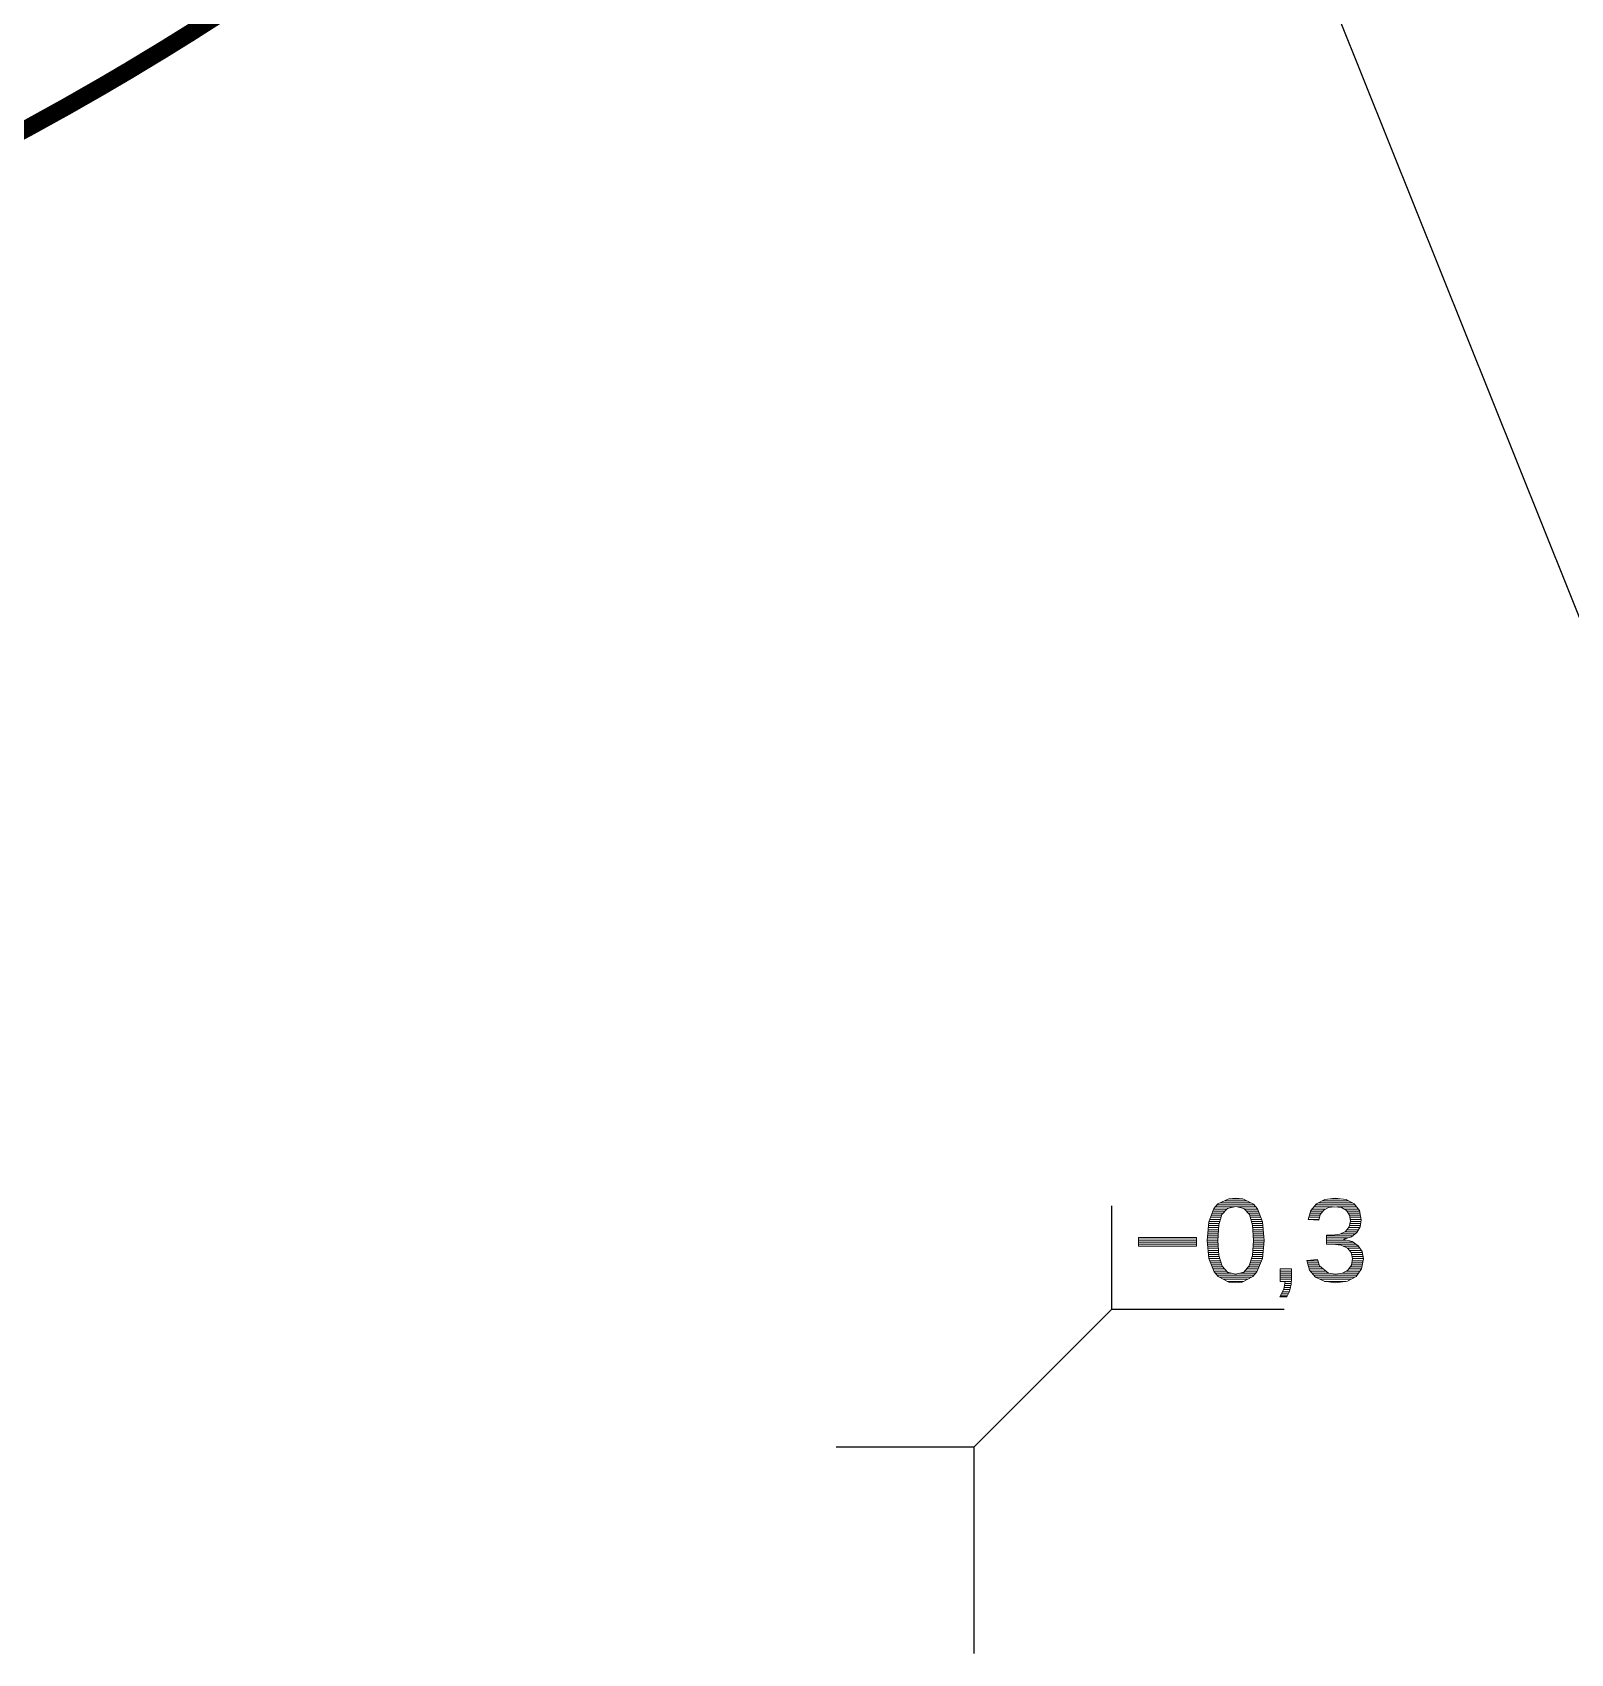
# Model space of a CAD drawing. Header units: millimetres. Extents: x 20 to 410, y 10 to 287.
# Drawn here: x 168.67 to 213.31, y 61 to 108.06 of the extents above; entities that cross this region are included whole.
import ezdxf

# ---------------------------------------------------------------- set-up
doc = ezdxf.new("R2010")
doc.units = ezdxf.units.MM
for name, color, linetype, lineweight in [('DUENN', 7, 'Continuous', 25), ('KANTEN', 7, 'Continuous', 50), ('TEXT', 7, 'Continuous', 13)]:
    doc.layers.add(name, color=color, linetype=linetype, lineweight=lineweight)

msp = doc.modelspace()

# ---------------------------------------------------------------- linework, layer by layer
at = {"layer": 'DUENN', "lineweight": 25}
for points in [[(194.626, 138.323), (214, 90), (238.081, 90)], [(200, 71), (200, 74)], [(196, 67), (200, 71)], [(200, 71), (205, 71)], [(192, 67), (196, 67)], [(196, 61), (196, 67)]]:
    msp.add_lwpolyline(points, dxfattribs=at)
at = {"layer": 'KANTEN', "lineweight": 50, "const_width": 0.5}
msp.add_lwpolyline([(167.787, 104.887), (168.58, 105.312), (169.631, 105.893), (170.673, 106.488), (171.449, 106.944), (172.476, 107.565), (173.241, 108.04), (174.252, 108.686)], dxfattribs=at)
at = {"layer": 'TEXT', "lineweight": 13}
for p, q in [((202.96, 73.906), (203.344, 73.906)), ((203.006, 73.966), (203.551, 73.966)), ((203.057, 74.026), (204.129, 74.026)), ((203.149, 74.086), (204.037, 74.086)), ((203.274, 74.146), (203.916, 74.146)), ((203.4, 74.206), (203.792, 74.206)), ((203.646, 73.966), (204.179, 73.966)), ((203.847, 73.906), (204.226, 73.906)), ((205.81, 73.906), (206.214, 73.906)), ((205.86, 73.966), (206.42, 73.966)), ((205.911, 74.026), (207.06, 74.026)), ((205.989, 74.086), (206.983, 74.086)), ((206.105, 74.146), (206.868, 74.146)), ((206.34, 74.206), (206.623, 74.206)), ((206.529, 73.966), (207.105, 73.966)), ((206.736, 73.906), (207.15, 73.906)), ((202.804, 73.426), (203.102, 73.426)), ((202.809, 73.486), (203.115, 73.486)), ((202.819, 73.546), (203.133, 73.546)), ((202.842, 73.606), (203.152, 73.606)), ((202.866, 73.666), (203.17, 73.666)), ((202.889, 73.726), (203.188, 73.726)), ((202.913, 73.786), (203.23, 73.786)), ((202.936, 73.846), (203.287, 73.846)), ((203.902, 73.846), (204.249, 73.846)), ((203.956, 73.786), (204.273, 73.786)), ((203.999, 73.726), (204.296, 73.726)), ((204.017, 73.666), (204.32, 73.666)), ((204.035, 73.606), (204.343, 73.606)), ((204.052, 73.546), (204.367, 73.546)), ((204.07, 73.486), (204.377, 73.486)), ((204.085, 73.426), (204.383, 73.426)), ((205.698, 73.606), (206.011, 73.606)), ((205.715, 73.666), (206.027, 73.666)), ((205.733, 73.726), (206.044, 73.726)), ((205.751, 73.786), (206.081, 73.786)), ((205.769, 73.846), (206.129, 73.846)), ((206.82, 73.846), (207.188, 73.846)), ((206.859, 73.786), (207.199, 73.786)), ((206.895, 73.726), (207.211, 73.726)), ((206.895, 73.426), (207.21, 73.426)), ((206.905, 73.666), (207.222, 73.666)), ((206.907, 73.486), (207.219, 73.486)), ((206.915, 73.606), (207.233, 73.606)), ((206.919, 73.546), (207.229, 73.546)), ((200.771, 73.066), (202.458, 73.066)), ((200.771, 73.006), (202.458, 73.006)), ((202.765, 73.006), (203.073, 73.006)), ((202.77, 73.066), (203.077, 73.066)), ((202.776, 73.126), (203.081, 73.126)), ((202.781, 73.186), (203.085, 73.186)), ((202.787, 73.246), (203.089, 73.246)), ((202.793, 73.306), (203.093, 73.306)), ((202.798, 73.366), (203.098, 73.366)), ((204.089, 73.366), (204.388, 73.366)), ((204.093, 73.306), (204.394, 73.306)), ((204.097, 73.246), (204.4, 73.246)), ((204.101, 73.186), (204.405, 73.186)), ((204.105, 73.126), (204.411, 73.126)), ((204.109, 73.066), (204.417, 73.066)), ((204.113, 73.006), (204.422, 73.006)), ((206.229, 73.126), (206.985, 73.126)), ((206.229, 73.066), (206.852, 73.066)), ((206.229, 73.006), (206.789, 73.006)), ((206.639, 73.186), (207.063, 73.186)), ((206.76, 73.246), (207.123, 73.246)), ((206.822, 73.306), (207.158, 73.306)), ((206.87, 73.366), (207.193, 73.366)), ((200.771, 72.946), (202.458, 72.946)), ((200.771, 72.886), (202.458, 72.886)), ((202.768, 72.946), (203.076, 72.946)), ((202.774, 72.886), (203.08, 72.886)), ((202.78, 72.826), (203.084, 72.826)), ((202.786, 72.766), (203.089, 72.766)), ((202.792, 72.706), (203.093, 72.706)), ((202.798, 72.646), (203.097, 72.646)), ((202.804, 72.586), (203.101, 72.586)), ((202.809, 72.526), (203.112, 72.526)), ((204.071, 72.526), (204.376, 72.526)), ((204.084, 72.586), (204.382, 72.586)), ((204.088, 72.646), (204.388, 72.646)), ((204.092, 72.706), (204.394, 72.706)), ((204.097, 72.766), (204.4, 72.766)), ((204.101, 72.826), (204.406, 72.826)), ((204.106, 72.886), (204.412, 72.886)), ((204.11, 72.946), (204.418, 72.946)), ((206.229, 72.946), (206.995, 72.946)), ((206.229, 72.886), (207.084, 72.886)), ((206.719, 72.826), (207.162, 72.826)), ((206.842, 72.766), (207.201, 72.766)), ((206.894, 72.706), (207.241, 72.706)), ((206.945, 72.646), (207.269, 72.646)), ((206.96, 72.586), (207.28, 72.586)), ((206.973, 72.526), (207.29, 72.526)), ((202.815, 72.466), (203.131, 72.466)), ((202.839, 72.406), (203.149, 72.406)), ((202.863, 72.346), (203.168, 72.346)), ((202.887, 72.286), (203.186, 72.286)), ((202.912, 72.226), (203.22, 72.226)), ((202.936, 72.166), (203.274, 72.166)), ((202.96, 72.106), (203.329, 72.106)), ((202.999, 72.046), (203.472, 72.046)), ((203.71, 72.046), (204.182, 72.046)), ((203.853, 72.106), (204.222, 72.106)), ((203.907, 72.166), (204.247, 72.166)), ((203.961, 72.226), (204.271, 72.226)), ((203.997, 72.286), (204.296, 72.286)), ((204.015, 72.346), (204.321, 72.346)), ((204.034, 72.406), (204.345, 72.406)), ((204.052, 72.466), (204.37, 72.466)), ((204.881, 72.166), (205.212, 72.166)), ((204.881, 72.106), (205.212, 72.106)), ((204.881, 72.046), (205.212, 72.046)), ((205.658, 72.406), (205.982, 72.406)), ((205.676, 72.346), (206, 72.346)), ((205.694, 72.286), (206.018, 72.286)), ((205.712, 72.226), (206.065, 72.226)), ((205.73, 72.166), (206.139, 72.166)), ((205.763, 72.106), (206.212, 72.106)), ((205.814, 72.046), (206.286, 72.046)), ((206.688, 72.046), (207.163, 72.046)), ((206.805, 72.106), (207.206, 72.106)), ((206.877, 72.166), (207.249, 72.166)), ((206.919, 72.226), (207.26, 72.226)), ((206.954, 72.286), (207.271, 72.286)), ((206.964, 72.346), (207.281, 72.346)), ((206.974, 72.406), (207.292, 72.406)), ((206.984, 72.466), (207.301, 72.466)), ((203.05, 71.986), (204.131, 71.986)), ((203.119, 71.926), (204.06, 71.926)), ((203.238, 71.866), (203.941, 71.866)), ((203.356, 71.806), (203.823, 71.806)), ((204.881, 71.986), (205.212, 71.986)), ((204.881, 71.926), (205.212, 71.926)), ((204.881, 71.866), (205.211, 71.866)), ((204.881, 71.806), (205.208, 71.806)), ((204.982, 71.566), (205.172, 71.566)), ((204.998, 71.626), (205.186, 71.626)), ((205.009, 71.686), (205.197, 71.686)), ((205.02, 71.746), (205.205, 71.746)), ((205.865, 71.986), (207.119, 71.986)), ((205.921, 71.926), (207.051, 71.926)), ((206.044, 71.866), (206.939, 71.866)), ((206.174, 71.806), (206.795, 71.806)), ((204.887, 71.386), (205.095, 71.386)), ((204.918, 71.446), (205.126, 71.446)), ((204.95, 71.506), (205.151, 71.506))]:
    msp.add_line(p, q, dxfattribs=at)
for points in [[(204.37, 72.467), (204.212, 72.081), (204.094, 71.943), (203.783, 71.786), (203.589, 71.766), (203.396, 71.785), (203.087, 71.942), (202.97, 72.079), (202.815, 72.465), (202.764, 72.995), (202.814, 73.534), (202.964, 73.918), (203.08, 74.052), (203.397, 74.205), (203.6, 74.225), (203.797, 74.205), (204.108, 74.05), (204.223, 73.914), (204.373, 73.529), (204.423, 72.995), (204.37, 72.467)], [(204.083, 73.441), (203.994, 73.744), (203.835, 73.919), (203.6, 73.977), (203.358, 73.92), (203.195, 73.748), (203.103, 73.446), (203.072, 72.995), (203.103, 72.555), (203.197, 72.251), (203.358, 72.074), (203.593, 72.015), (203.826, 72.075), (203.988, 72.256), (204.082, 72.561), (204.113, 72.995), (204.083, 73.441)], [(207.302, 72.46), (207.249, 72.166), (207.091, 71.947), (206.836, 71.811), (206.491, 71.766), (206.165, 71.807), (205.913, 71.93), (205.74, 72.133), (205.656, 72.414), (205.971, 72.442), (206.027, 72.257), (206.287, 72.045), (206.491, 72.019), (206.697, 72.047), (206.853, 72.132), (206.952, 72.273), (206.985, 72.469), (206.948, 72.643), (206.835, 72.774), (206.652, 72.856), (206.402, 72.883), (206.229, 72.883), (206.229, 73.148), (206.395, 73.148), (206.618, 73.175), (206.784, 73.257), (206.888, 73.388), (206.922, 73.56), (206.894, 73.731), (206.809, 73.862), (206.669, 73.946), (206.475, 73.973), (206.292, 73.947), (206.148, 73.87), (206.05, 73.745), (206.003, 73.578), (205.697, 73.602), (205.774, 73.864), (205.94, 74.06), (206.179, 74.183), (206.478, 74.225), (206.797, 74.183), (207.037, 74.057), (207.186, 73.858), (207.236, 73.592), (207.204, 73.384), (207.108, 73.22), (206.951, 73.1), (206.736, 73.026), (206.736, 73.019), (206.974, 72.96), (207.153, 72.839), (207.265, 72.669), (207.302, 72.46)], [(200.771, 73.078), (202.458, 73.078), (202.458, 72.831), (200.771, 72.831), (200.771, 73.078)], [(205.212, 72.171), (205.212, 71.886), (205.203, 71.721), (205.179, 71.586), (205.138, 71.468), (205.079, 71.356), (204.871, 71.356), (204.99, 71.582), (205.03, 71.8), (204.881, 71.8), (204.881, 72.171), (205.212, 72.171)]]:
    msp.add_lwpolyline(points, close=True, dxfattribs=at)

doc.saveas('drawing.dxf')
